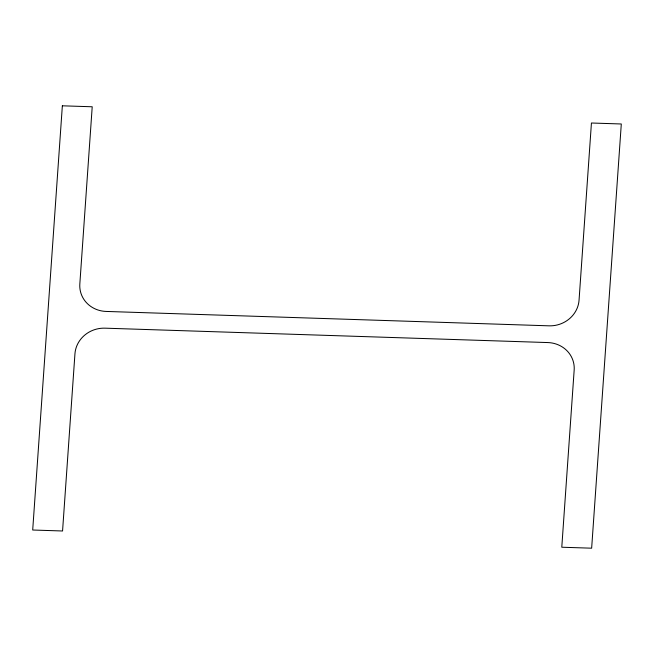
<?xml version="1.0" encoding="UTF-8"?>
<svg xmlns="http://www.w3.org/2000/svg" width="654" height="654" viewBox="0 0 654 654"><rect width="100%" height="100%" fill="white"/><g stroke="black" fill="none" stroke-linecap="round" stroke-linejoin="round"><path stroke-width="0.98" d="M62.351 105.809L32.7 530.018L62.563 530.991L74.948 353.814A28.335 26.471 -13.7 0 1 104.975 328.169L547.856 342.565A28.335 26.471 -13.7 0 1 574.171 370.05L561.786 547.226L591.649 548.191L621.3 123.982L591.437 123.009L579.052 300.186A28.335 26.471 -13.7 0 1 549.025 325.831L106.144 311.435A28.335 26.471 -13.7 0 1 79.829 283.95L92.214 106.774L62.351 105.809"/></g></svg>
